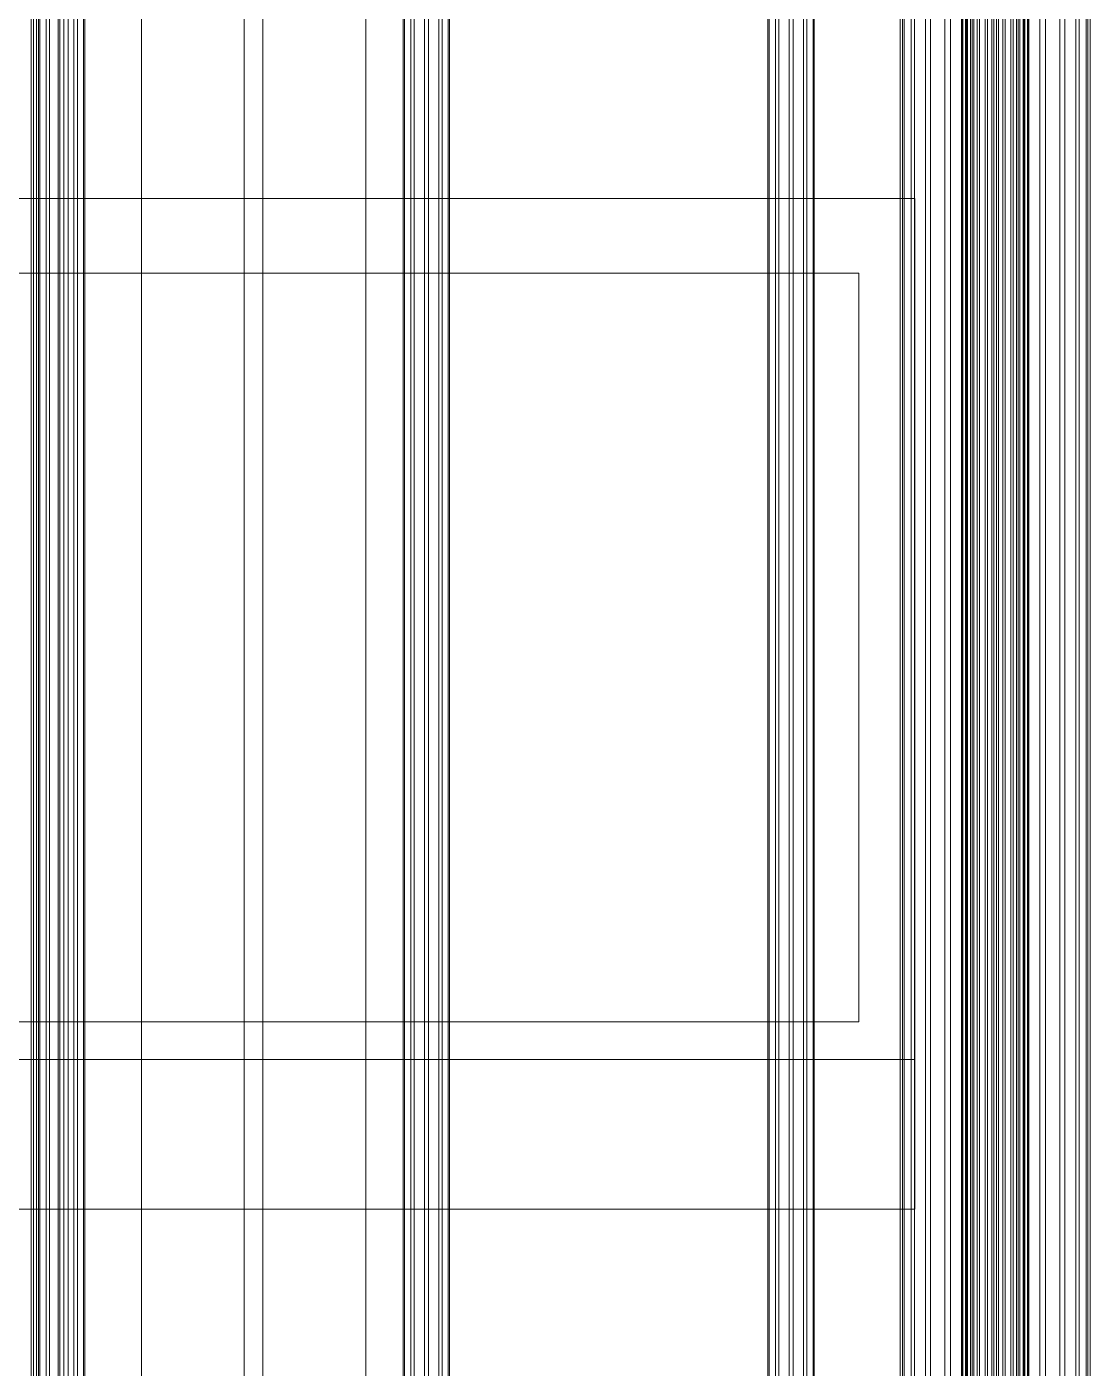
# Model space of a CAD drawing. Header units: millimetres. Extents: x -1970 to 59977, y -50268 to 6837.
# Drawn here: x 27795.9 to 28080, y -17742.5 to -17384.2 of the extents above; entities that cross this region are included whole.
import ezdxf

# ---------------------------------------------------------------- set-up
doc = ezdxf.new("R2010")
doc.units = ezdxf.units.MM
doc.layers.add('superior_C03', color=7, linetype='Continuous', lineweight=0)
doc.layers.add('superior_C05', color=7, linetype='Continuous', lineweight=0)

msp = doc.modelspace()

# ---------------------------------------------------------------- linework, layer by layer
at = {"layer": 'superior_C03'}
for p, q in [((27826.487, -16470), (27826.487, -19530)), ((27853.987, -16470), (27853.987, -19530)), ((27858.987, -19530), (27858.987, -16470)), ((27886.487, -19530), (27886.487, -16470)), ((27804.231, -19500), (27804.231, -16500)), ((27806.926, -16500), (27806.926, -19500)), ((28045.63, -19500), (28045.63, -16500)), ((28045.855, -19500), (28045.855, -16500)), ((28046.019, -19500), (28046.019, -16500)), ((28046.677, -19500), (28046.677, -16500)), ((28046.994, -19500), (28046.994, -16500)), ((28048.04, -19500), (28048.04, -16500)), ((28048.489, -19500), (28048.489, -16500)), ((28049.853, -19500), (28049.853, -16500)), ((28050.403, -19500), (28050.403, -16500)), ((28051.99, -19500), (28051.99, -16500)), ((28052.604, -19500), (28052.604, -16500)), ((28054.307, -19500), (28054.307, -16500)), ((28054.942, -19500), (28054.942, -16500)), ((28056.646, -19500), (28056.646, -16500)), ((28057.259, -19500), (28057.259, -16500)), ((28058.847, -19500), (28058.847, -16500)), ((28059.397, -19500), (28059.397, -16500)), ((28060.76, -19500), (28060.76, -16500)), ((28061.209, -19500), (28061.209, -16500)), ((28062.255, -19500), (28062.255, -16500)), ((28062.573, -19500), (28062.573, -16500)), ((28063.23, -19500), (28063.23, -16500)), ((28063.395, -16500), (28063.395, -19500)), ((28063.619, -19500), (28063.619, -16500)), ((27797.053, -19250), (27797.053, -16750)), ((27797.637, -16750), (27797.637, -19250)), ((27798.435, -19250), (27798.435, -16750)), ((27799.03, -16750), (27799.03, -19250)), ((27799.373, -16750), (27799.373, -19250)), ((27801.05, -16750), (27801.05, -19250)), ((27801.949, -16750), (27801.949, -19250)), ((27804.662, -16750), (27804.662, -19250)), ((27805.773, -16750), (27805.773, -19250)), ((27808.486, -16750), (27808.486, -19250)), ((27809.385, -16750), (27809.385, -19250)), ((27811.062, -16750), (27811.062, -19250)), ((27811.405, -19250), (27811.405, -16750)), ((27896.475, -16750), (27896.475, -19250)), ((27896.819, -16750), (27896.819, -19250)), ((27898.495, -16750), (27898.495, -19250)), ((27899.395, -16750), (27899.395, -19250)), ((27902.107, -16750), (27902.107, -19250)), ((27903.219, -16750), (27903.219, -19250)), ((27905.932, -16750), (27905.932, -19250)), ((27906.831, -16750), (27906.831, -19250)), ((27908.507, -16750), (27908.507, -19250)), ((27908.851, -19250), (27908.851, -16750)), ((27993.921, -16750), (27993.921, -19250)), ((27994.265, -16750), (27994.265, -19250)), ((27995.941, -16750), (27995.941, -19250)), ((27996.84, -16750), (27996.84, -19250)), ((27999.553, -16750), (27999.553, -19250)), ((28000.665, -16750), (28000.665, -19250)), ((28003.377, -16750), (28003.377, -19250)), ((28004.277, -16750), (28004.277, -19250)), ((28005.953, -16750), (28005.953, -19250)), ((28006.297, -19250), (28006.297, -16750)), ((28029.241, -19250), (28029.241, -16750)), ((28029.874, -19250), (28029.874, -16750)), ((28030.337, -19250), (28030.337, -16750)), ((28032.193, -19250), (28032.193, -16750)), ((28033.09, -19250), (28033.09, -16750)), ((28036.042, -19250), (28036.042, -16750)), ((28037.309, -19250), (28037.309, -16750)), ((28041.157, -19250), (28041.157, -16750)), ((28042.709, -19250), (28042.709, -16750)), ((28047.189, -19250), (28047.189, -16750)), ((28048.921, -19250), (28048.921, -16750)), ((28053.729, -19250), (28053.729, -16750)), ((28055.521, -19250), (28055.521, -16750)), ((28060.329, -19250), (28060.329, -16750)), ((28062.06, -19250), (28062.06, -16750)), ((28066.541, -19250), (28066.541, -16750)), ((28068.093, -19250), (28068.093, -16750)), ((28071.94, -19250), (28071.94, -16750)), ((28073.208, -19250), (28073.208, -16750)), ((28076.16, -19250), (28076.16, -16750)), ((28077.056, -19250), (28077.056, -16750)), ((28078.912, -19250), (28078.912, -16750)), ((28079.376, -16750), (28079.376, -19250)), ((28080.009, -19250), (28080.009, -16750))]:
    msp.add_line(p, q, dxfattribs=at)
at = {"layer": 'superior_C05'}
for p, q in [((27523.187, -17430), (28033.187, -17430)), ((28033.187, -17430), (28033.187, -17700)), ((28018.187, -17450), (27738.187, -17450)), ((28018.187, -17450), (28018.187, -17451.921)), ((28018.187, -17451.921), (28018.187, -17457.612)), ((28018.187, -17457.612), (28018.187, -17466.853)), ((28018.187, -17466.853), (28018.187, -17479.289)), ((28018.187, -17479.289), (28018.187, -17494.443)), ((28018.187, -17494.443), (28018.187, -17511.732)), ((28018.187, -17511.732), (28018.187, -17530.491)), ((28018.187, -17530.491), (28018.187, -17550)), ((28018.187, -17550), (28018.187, -17569.509)), ((28018.187, -17569.509), (28018.187, -17588.268)), ((28018.187, -17588.268), (28018.187, -17605.557)), ((28018.187, -17605.557), (28018.187, -17620.711)), ((28018.187, -17620.711), (28018.187, -17633.147)), ((28018.187, -17633.147), (28018.187, -17642.388)), ((28018.187, -17642.388), (28018.187, -17648.079)), ((28018.187, -17648.079), (28018.187, -17650)), ((28018.187, -17650), (27738.187, -17650)), ((27108.187, -17660), (28033.187, -17660)), ((28033.187, -17660), (28033.187, -17700)), ((28033.187, -17700), (27108.187, -17700)), ((28033.187, -17700), (27523.187, -17700))]:
    msp.add_line(p, q, dxfattribs=at)

doc.saveas('drawing.dxf')
